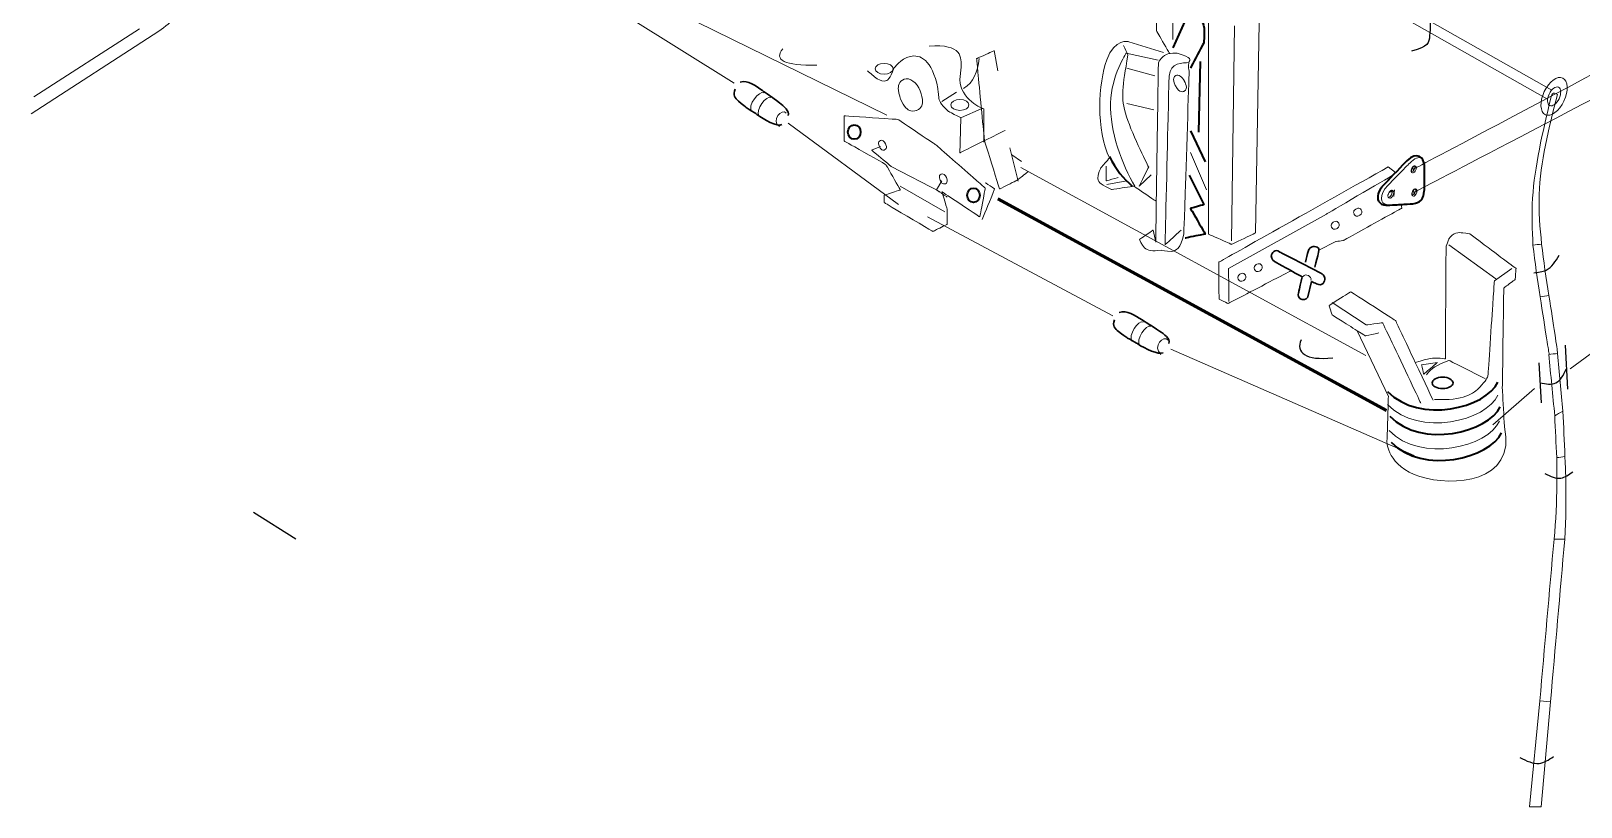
# Model space of a CAD drawing. Extents: x 4.3 to 15.2, y 2.4 to 10.6.
# Drawn here: x 6.666 to 8.571, y 4.52 to 5.474 of the extents above; entities that cross this region are included whole.
import ezdxf

# ---------------------------------------------------------------- set-up
doc = ezdxf.new("R2010")
doc.units = 0
doc.header["$LTSCALE"] = 0.3
doc.header["$MEASUREMENT"] = 0
doc.layers.add('1', color=1, linetype='CONTINUOUS')

msp = doc.modelspace()

# ---------------------------------------------------------------- linework, layer by layer
at = {"layer": '1', "color": 41, "lineweight": 18}
for p, q in [((7.881328879339132, 5.771671945619274), (8.535097539567094, 5.401172908528786)), ((7.870208074696354, 5.763914944246701), (8.530040726814454, 5.389979365619591)), ((6.823304887669975, 5.473562155692347), (6.666291362816001, 5.372144215587738)), ((6.799829830471794, 5.476595724511351), (6.669894562448989, 5.392668131381596))]:
    msp.add_line(p, q, dxfattribs=at)
at = {"layer": '1', "color": 6, "lineweight": 18}
msp.add_line((8.343130886513714, 5.299741045090833), (8.334297546647722, 5.30676858422563), dxfattribs=at)
at = {"layer": '1', "color": 30}
msp.add_line((6.93969030373229, 4.882268522163391), (6.991732194881889, 4.849539382381888), dxfattribs=at)
at = {"layer": '1', "color": 41, "lineweight": 18}
msp.add_lwpolyline([(8.507613579221415, 4.520164980318492), (8.520459363912929, 4.650616120581369), (8.53365199723295, 4.649420855539711), (8.521941292831974, 4.520164980318492)], close=True, dxfattribs=at)
msp.add_arc((6.769047296375657, 5.557562832992831), 0.1000000000000064, 302.8591651594521, 335.8920234611547, dxfattribs=at)
at = {"layer": '1', "color": 30, "lineweight": 18}
for centre in [(7.714606299212599, 5.427259842519685), (7.807866141732283, 5.382850393700787)]:
    msp.add_ellipse(centre, major_axis=(0.01110236220472441, 0), ratio=0.6, dxfattribs=at)
at = {"layer": '1', "color": 41, "lineweight": 18}
for major_axis in [(0.01070844922441801, 0.02251300780146804), (0.005354224612209006, 0.01125650390073402)]:
    msp.add_ellipse((8.53800913303732, 5.393426972394252), major_axis=major_axis, ratio=0.5384390841367511, dxfattribs=at)
at = {"layer": '1', "color": 41, "lineweight": 35}
for centre in [(7.677968503937008, 5.349543307086615), (7.82451968503937, 5.271826771653544)]:
    msp.add_ellipse(centre, major_axis=(0, 0.008881889763779528), ratio=0.875, dxfattribs=at)
at = {"layer": '1', "color": 41, "lineweight": 30}
msp.add_ellipse((8.40098031496063, 5.041322834645669), major_axis=(0.01286220472440945, 0), ratio=0.5454545454545454, dxfattribs=at)
at = {"layer": '1', "color": 6, "lineweight": 18}
for points in [[(8.36468407692403, 5.303702226238151), (8.36468407692403, 5.303702226238151), (8.975551486479429, 5.627437353018348), (9.54787459601644, 5.930745553009)], [(8.365525543151884, 5.275293657761963), (8.365525543151884, 5.275293657761963), (8.980588474935939, 5.596615166166089), (9.544369871899612, 5.891146147503385)], [(9.35844094488189, 5.645881889763779), (9.35844094488189, 5.645881889763779), (8.557653543307087, 5.05863779527559), (8.557653543307087, 5.05863779527559)], [(7.334259842519685, 5.532444881889764), (7.334259842519685, 5.532444881889764), (7.530311023622048, 5.409665354330708), (7.530311023622048, 5.409665354330708)], [(7.421503937007873, 5.51607874015748), (7.421503937007873, 5.51607874015748), (7.717925196850394, 5.370444881889764), (7.717925196850394, 5.370444881889764)], [(7.59692125984252, 5.360645669291339), (7.59692125984252, 5.360645669291339), (7.732370078740157, 5.260724409448819), (7.732370078740157, 5.260724409448819)], [(7.882645669291339, 5.306149606299212), (7.882645669291339, 5.306149606299212), (8.306594488188976, 5.074992125984252), (8.306594488188976, 5.074992125984252)], [(8.349990917833063, 5.260611762146383), (8.349990917833063, 5.260611762146383), (8.350702938657866, 5.255997044633347), (8.350702938657866, 5.255997044633347)], [(7.767897637795276, 5.245181102362205), (7.767897637795276, 5.245181102362205), (7.995850393700787, 5.123649606299213), (7.995850393700787, 5.123649606299213)], [(8.066976377952756, 5.082913385826772), (8.066976377952756, 5.082913385826772), (8.366003937007875, 4.952212598425197), (8.366003937007875, 4.952212598425197)], [(8.513976377952757, 5.034236220472441), (8.513976377952757, 5.034236220472441), (8.462905511811023, 4.989826771653544), (8.462905511811023, 4.989826771653544)]]:
    msp.add_open_spline(points, degree=3, dxfattribs=at)
at = {"layer": '1', "color": 30}
msp.add_open_spline([(8.356700787401575, 5.599858267716535), (8.37517716535433, 5.596685039370079), (8.378062992125985, 5.592641732283465), (8.380952755905511, 5.564346456692913), (8.380952755905511, 5.564346456692913), (8.380952755905511, 5.564346456692913), (8.386149606299213, 5.489858267716535), (8.386149606299213, 5.489858267716535), (8.386149606299213, 5.489858267716535), (8.385283464566928, 5.464165354330708), (8.383551181102362, 5.45405905511811), (8.362763779527558, 5.449149606299213)], degree=3, knots=[0, 0, 0, 0, 0.25, 0.25, 0.25, 0.375, 0.5, 0.5, 0.5, 0.75, 1, 1, 1, 1], dxfattribs=at)
at = {"layer": '1', "color": 6, "lineweight": 18}
for points, knots in [([(8.177385826771655, 5.57792125984252), (8.177385826771655, 5.57792125984252), (8.171149606299213, 5.225574803149606), (8.171149606299213, 5.225574803149606), (8.171149606299213, 5.225574803149606), (8.171149606299213, 5.225574803149606), (8.141527559055119, 5.211543307086615), (8.141527559055119, 5.211543307086615), (8.141527559055119, 5.211543307086615), (8.141527559055119, 5.211543307086615), (8.113464566929133, 5.224015748031496), (8.113464566929133, 5.224015748031496), (8.113464566929133, 5.224015748031496), (8.113464566929133, 5.224015748031496), (8.113464566929133, 5.535826771653543), (8.113464566929133, 5.535826771653543)], [0, 0, 0, 0, 0.2, 0.2, 0.2, 0.3, 0.4, 0.4, 0.4, 0.5, 0.6, 0.6, 0.6, 0.8, 1, 1, 1, 1]), ([(8.04938188976378, 5.506082677165354), (8.04938188976378, 5.506082677165354), (8.04938188976378, 5.474074803149606), (8.04938188976378, 5.474074803149606), (8.04938188976378, 5.474074803149606), (8.04938188976378, 5.474074803149606), (8.065385826771653, 5.446334645669292), (8.065385826771653, 5.446334645669292)], [0, 0, 0, 0, 0.3333333333333333, 0.3333333333333333, 0.3333333333333333, 0.6666666666666667, 1, 1, 1, 1]), ([(8.058181102362205, 5.447496062992126), (8.058181102362205, 5.447496062992126), (8.015244094488189, 5.4605), (8.015244094488189, 5.4605), (8.015244094488189, 5.4605), (7.981370078740158, 5.470759842519685), (7.974740157480315, 5.350665354330709), (7.991614173228347, 5.317740157480315), (7.991614173228347, 5.317740157480315), (7.991614173228347, 5.317740157480315), (7.98109842519685, 5.3055), (7.98109842519685, 5.3055), (7.98109842519685, 5.3055), (7.972350393700787, 5.289645669291339), (7.982807086614173, 5.284688976377953), (7.993901574803149, 5.278826771653543), (7.993901574803149, 5.278826771653543), (7.993901574803149, 5.278826771653543), (8.021641732283465, 5.283094488188977), (8.021641732283465, 5.283094488188977), (8.021641732283465, 5.283094488188977), (8.021641732283465, 5.283094488188977), (8.04831496062992, 5.264956692913386), (8.04831496062992, 5.264956692913386)], [0, 0, 0, 0, 0.1428571428571428, 0.1428571428571428, 0.1428571428571428, 0.2142857142857143, 0.2857142857142857, 0.2857142857142857, 0.2857142857142857, 0.3571428571428571, 0.4285714285714285, 0.4285714285714285, 0.4285714285714285, 0.5, 0.5714285714285714, 0.5714285714285714, 0.5714285714285714, 0.6428571428571428, 0.7142857142857143, 0.7142857142857143, 0.7142857142857143, 0.8571428571428572, 1, 1, 1, 1]), ([(8.048417322834645, 5.214314960629921), (8.048417322834645, 5.214314960629921), (8.045125984251968, 5.229125984251969), (8.045125984251968, 5.229125984251969), (8.045125984251968, 5.229125984251969), (8.045125984251968, 5.229125984251969), (8.028669291338582, 5.217606299212599), (8.028669291338582, 5.217606299212599), (8.028669291338582, 5.217606299212599), (8.03305905511811, 5.20444094488189), (8.044031496062992, 5.202795275590551), (8.055, 5.20444094488189), (8.055, 5.20444094488189), (8.06815748031496, 5.200606299212598), (8.079129921259842, 5.206094488188977), (8.082976377952756, 5.224188976377953), (8.082976377952756, 5.224188976377953), (8.082976377952756, 5.224188976377953), (8.08955905511811, 5.42496062992126), (8.08955905511811, 5.42496062992126), (8.08955905511811, 5.42496062992126), (8.08626377952756, 5.436476377952756), (8.094492125984253, 5.440862204724409), (8.074748031496064, 5.446354330708662), (8.074748031496064, 5.446354330708662), (8.06651968503937, 5.447448818897638), (8.056645669291338, 5.443610236220472), (8.051708661417322, 5.434834645669292), (8.051708661417322, 5.434834645669292), (8.051708661417322, 5.434834645669292), (8.048417322834645, 5.214314960629921), (8.048417322834645, 5.214314960629921)], [0, 0, 0, 0, 0.1111111111111111, 0.1111111111111111, 0.1111111111111111, 0.1666666666666667, 0.2222222222222222, 0.2222222222222222, 0.2222222222222222, 0.2777777777777778, 0.3333333333333333, 0.3333333333333333, 0.3333333333333333, 0.3888888888888888, 0.4444444444444444, 0.4444444444444444, 0.4444444444444444, 0.5, 0.5555555555555556, 0.5555555555555556, 0.5555555555555556, 0.6111111111111112, 0.6666666666666666, 0.6666666666666666, 0.6666666666666666, 0.7222222222222222, 0.7777777777777778, 0.7777777777777778, 0.7777777777777778, 0.8888888888888888, 1, 1, 1, 1]), ([(7.665755905511811, 5.369527559055118), (7.665755905511811, 5.369527559055118), (7.665755905511811, 5.338440944881889), (7.665755905511811, 5.338440944881889), (7.665755905511811, 5.338440944881889), (7.665755905511811, 5.338440944881889), (7.716826771653543, 5.309574803149606), (7.716826771653543, 5.309574803149606), (7.716826771653543, 5.309574803149606), (7.716826771653543, 5.309574803149606), (7.734590551181102, 5.278488188976378), (7.734590551181102, 5.278488188976378), (7.734590551181102, 5.278488188976378), (7.734590551181102, 5.278488188976378), (7.714606299212599, 5.271826771653544), (7.714606299212599, 5.271826771653544), (7.714606299212599, 5.271826771653544), (7.714606299212599, 5.271826771653544), (7.714606299212599, 5.262944881889764), (7.714606299212599, 5.262944881889764), (7.714606299212599, 5.262944881889764), (7.714606299212599, 5.262944881889764), (7.77455905511811, 5.227417322834645), (7.77455905511811, 5.227417322834645), (7.77455905511811, 5.227417322834645), (7.77455905511811, 5.227417322834645), (7.792322834645669, 5.236299212598425), (7.792322834645669, 5.236299212598425), (7.792322834645669, 5.236299212598425), (7.792322834645669, 5.236299212598425), (7.792322834645669, 5.254062992125984), (7.792322834645669, 5.254062992125984), (7.792322834645669, 5.254062992125984), (7.792322834645669, 5.254062992125984), (7.785661417322835, 5.276267716535433), (7.785661417322835, 5.276267716535433), (7.785661417322835, 5.276267716535433), (7.785661417322835, 5.276267716535433), (7.832291338582677, 5.245181102362205), (7.832291338582677, 5.245181102362205), (7.832291338582677, 5.245181102362205), (7.832291338582677, 5.245181102362205), (7.838952755905511, 5.280708661417322), (7.838952755905511, 5.280708661417322), (7.838952755905511, 5.280708661417322), (7.838952755905511, 5.280708661417322), (7.778035433070866, 5.33403937007874), (7.778035433070866, 5.33403937007874), (7.778035433070866, 5.33403937007874), (7.778035433070866, 5.33403937007874), (7.73161811023622, 5.365086614173229), (7.73161811023622, 5.365086614173229), (7.73161811023622, 5.365086614173229), (7.73161811023622, 5.365086614173229), (7.665755905511811, 5.369527559055118), (7.665755905511811, 5.369527559055118)], [0, 0, 0, 0, 0.06666666666666667, 0.06666666666666667, 0.06666666666666667, 0.1, 0.1333333333333333, 0.1333333333333333, 0.1333333333333333, 0.1666666666666667, 0.2, 0.2, 0.2, 0.2333333333333333, 0.2666666666666667, 0.2666666666666667, 0.2666666666666667, 0.3, 0.3333333333333333, 0.3333333333333333, 0.3333333333333333, 0.3666666666666667, 0.4, 0.4, 0.4, 0.4333333333333333, 0.4666666666666667, 0.4666666666666667, 0.4666666666666667, 0.5, 0.5333333333333333, 0.5333333333333333, 0.5333333333333333, 0.5666666666666667, 0.6, 0.6, 0.6, 0.6333333333333333, 0.6666666666666666, 0.6666666666666666, 0.6666666666666666, 0.7, 0.7333333333333333, 0.7333333333333333, 0.7333333333333333, 0.7666666666666666, 0.8, 0.8, 0.8, 0.8333333333333334, 0.8666666666666667, 0.8666666666666667, 0.8666666666666667, 0.9333333333333333, 1, 1, 1, 1]), ([(8.334297546647722, 5.30676858422563), (8.254444342163932, 5.261888194422668), (8.125984251968504, 5.189688976377953), (8.125984251968504, 5.189688976377953), (8.125984251968504, 5.189688976377953), (8.125984251968504, 5.189688976377953), (8.12623622047244, 5.14448031496063), (8.12623622047244, 5.14448031496063), (8.12623622047244, 5.14448031496063), (8.12623622047244, 5.14448031496063), (8.137145669291339, 5.138704724409449), (8.137145669291339, 5.138704724409449), (8.137145669291339, 5.138704724409449), (8.137145669291339, 5.138704724409449), (8.214809517203186, 5.17915462158568), (8.214809517203186, 5.17915462158568)], [0.137880201457489, 0.137880201457489, 0.137880201457489, 0.137880201457489, 0.2, 0.2, 0.2, 0.3, 0.4, 0.4, 0.4, 0.5, 0.6, 0.6, 0.6, 0.8, 1, 1, 1, 1]), ([(8.249018161836265, 5.204587821075063), (8.249018161836265, 5.204587821075063), (8.269984251968504, 5.215070866141732), (8.269984251968504, 5.215070866141732), (8.269984251968504, 5.215070866141732), (8.269984251968504, 5.215070866141732), (8.278968503937008, 5.216354330708661), (8.278968503937008, 5.216354330708661), (8.278968503937008, 5.216354330708661), (8.278968503937008, 5.216354330708661), (8.350702938651429, 5.255997044675074), (8.350702938651429, 5.255997044675074), (8.350702938651429, 5.255997044675074), (8.350702938651429, 5.255997044675074), (8.350702938657866, 5.255997044633347), (8.350702938657866, 5.255997044633347), (8.350702938657866, 5.255997044633347), (8.350702938657866, 5.255997044633347), (8.350702938657866, 5.255997044633347)], [0, 0, 0, 0, 0.1, 0.1, 0.1, 0.15, 0.2, 0.2, 0.2, 0.25, 0.3, 0.3, 0.3, 0.35, 0.4, 0.4, 0.4, 0.4373291501091309, 0.4373291501091309, 0.4373291501091309, 0.4373291501091309]), ([(8.296095620199143, 5.105401828332318), (8.296095620199143, 5.105401828332318), (8.334350393700788, 5.024488188976378), (8.334350393700788, 5.024488188976378), (8.334350393700788, 5.024488188976378), (8.334350393700788, 5.024488188976378), (8.332574803149607, 4.968496062992126), (8.332574803149607, 4.968496062992126), (8.332574803149607, 4.968496062992126), (8.333858267716536, 4.90936220472441), (8.49207874015748, 4.917787401574803), (8.477023622047245, 4.987161417322834), (8.477023622047245, 4.987161417322834), (8.477023622047245, 4.987161417322834), (8.474366141732283, 5.034263779527559), (8.474366141732283, 5.034263779527559), (8.474366141732283, 5.034263779527559), (8.474366141732283, 5.034263779527559), (8.476141732283464, 5.157803149606299), (8.476141732283464, 5.157803149606299), (8.476141732283464, 5.157803149606299), (8.476141732283464, 5.157803149606299), (8.490318897637795, 5.168468503937008), (8.490318897637795, 5.168468503937008), (8.490318897637795, 5.168468503937008), (8.490318897637795, 5.168468503937008), (8.49120472440945, 5.181799212598425), (8.49120472440945, 5.181799212598425), (8.49120472440945, 5.181799212598425), (8.472299212598426, 5.19601968503937), (8.453393700787402, 5.210240157480315), (8.434488188976378, 5.22446062992126), (8.434488188976378, 5.22446062992126), (8.427692913385826, 5.22594094488189), (8.413807086614174, 5.226531496062992), (8.408791338582677, 5.218240157480315), (8.408791338582677, 5.218240157480315), (8.408791338582677, 5.218240157480315), (8.40524409448819, 5.20846062992126), (8.40524409448819, 5.20846062992126), (8.40524409448819, 5.20846062992126), (8.404948818897637, 5.16253937007874), (8.404653543307086, 5.116622047244094), (8.404358267716535, 5.070704724409449), (8.404358267716535, 5.070704724409449), (8.394610236220473, 5.07248031496063), (8.38486220472441, 5.071594488188977), (8.367420590152221, 5.06644783827397), (8.355524844304739, 5.091685642882554), (8.343212598425197, 5.117807086614174), (8.343212598425197, 5.117807086614174), (8.343212598425197, 5.117807086614174), (8.343212598425197, 5.117807086614174), (8.288267716535433, 5.153358267716535), (8.288267716535433, 5.153358267716535), (8.288267716535433, 5.153358267716535), (8.288267716535433, 5.153358267716535), (8.261681102362205, 5.136472440944882), (8.261681102362205, 5.136472440944882), (8.261681102362205, 5.136472440944882), (8.261681102362205, 5.136472440944882), (8.26522440944882, 5.124917322834646), (8.26522440944882, 5.124917322834646), (8.26522440944882, 5.124917322834646), (8.26522440944882, 5.124917322834646), (8.289452787279506, 5.109601150813432), (8.296095620199143, 5.105401828332318)], [0, 0, 0, 0, 0.07692307692307693, 0.07692307692307693, 0.07692307692307693, 0.1153846153846154, 0.1538461538461539, 0.1538461538461539, 0.1538461538461539, 0.1923076923076923, 0.2307692307692308, 0.2307692307692308, 0.2307692307692308, 0.2692307692307693, 0.3076923076923077, 0.3076923076923077, 0.3076923076923077, 0.3461538461538461, 0.3846153846153846, 0.3846153846153846, 0.3846153846153846, 0.4230769230769231, 0.4615384615384616, 0.4615384615384616, 0.4615384615384616, 0.5, 0.5384615384615384, 0.5384615384615384, 0.5384615384615384, 0.5769230769230769, 0.6153846153846154, 0.6153846153846154, 0.6153846153846154, 0.6538461538461539, 0.6923076923076923, 0.6923076923076923, 0.6923076923076923, 0.7307692307692308, 0.7692307692307693, 0.7692307692307693, 0.7692307692307693, 0.8076923076923077, 0.8461538461538461, 0.8461538461538461, 0.8461538461538461, 0.9230769230769231, 1, 1, 1, 1.073844865139797, 1.073844865139797, 1.073844865139797, 1.145273436568368, 1.21670200799694, 1.21670200799694, 1.21670200799694, 1.288130579425511, 1.359559150854083, 1.359559150854083, 1.359559150854083, 1.430987722282654, 1.502416293711226, 1.502416293711226, 1.502416293711226, 1.573844865139797, 1.612546368846376, 1.612546368846376, 1.612546368846376, 1.612546368846376])]:
    msp.add_open_spline(points, degree=3, knots=knots, dxfattribs=at)
at = {"layer": '1', "color": 41, "lineweight": 18}
for points in [[(8.069653543307087, 5.505015748031496), (8.069653543307087, 5.505015748031496), (8.069653543307087, 5.463405511811024), (8.069653543307087, 5.463405511811024)], [(8.145114173228347, 5.480244094488189), (8.145114173228347, 5.480244094488189), (8.141641732283464, 5.21596062992126), (8.141641732283464, 5.21596062992126)], [(8.013106299212598, 5.428196850393701), (8.013106299212598, 5.428196850393701), (8.047248031496064, 5.418594488188976), (8.047248031496064, 5.418594488188976)], [(7.566562992125984, 5.397653543307086), (7.561712598425197, 5.401153543307086), (7.545937007874016, 5.382062992125984), (7.552003937007874, 5.374610236220472)], [(7.575665354330709, 5.391948818897638), (7.570814960629921, 5.395448818897638), (7.55503937007874, 5.376358267716536), (7.561106299212598, 5.368905511811024)], [(7.594322834645669, 5.372783464566929), (7.589622047244094, 5.380007874015748), (7.574677165354331, 5.362818897637795), (7.586129921259842, 5.356582677165354)], [(8.013106299212598, 5.384452755905512), (8.013106299212598, 5.384452755905512), (8.046181102362205, 5.376984251968504), (8.046181102362205, 5.376984251968504)], [(8.09120472440945, 5.324574803149607), (8.09120472440945, 5.324574803149607), (8.110952755905512, 5.278496062992126), (8.110952755905512, 5.278496062992126)], [(7.723488188976378, 5.307354330708661), (7.723488188976378, 5.307354330708661), (7.78344094488189, 5.276267716535433), (7.78344094488189, 5.276267716535433)], [(8.340451382598209, 5.296937248602782), (8.331430132259223, 5.291916381548683), (8.258307086614174, 5.248811023622047), (8.258307086614174, 5.248811023622047)], [(8.36468407692403, 5.302580427882216), (8.36468407692403, 5.302580427882216), (8.36468407692403, 5.304824337823161), (8.36468407692403, 5.304824337823161)], [(7.734590551181102, 5.282889763779528), (7.734590551181102, 5.282889763779528), (7.789346456692913, 5.251622047244094), (7.789346456692913, 5.251622047244094)], [(8.013106299212598, 5.289496062992126), (8.013106299212598, 5.289496062992126), (7.988566929133858, 5.285228346456693), (7.988566929133858, 5.285228346456693)], [(8.341833850180997, 5.278360265143515), (8.341833850180997, 5.278360265143515), (8.340872728133753, 5.270334120950601), (8.340872728133753, 5.270334120950601)], [(8.365525543151884, 5.274171132852689), (8.365525543151884, 5.274171132852689), (8.365525543151884, 5.276416496103181), (8.365525543151884, 5.276416496103181)], [(8.33672821447324, 5.276182513266074), (8.33672821447324, 5.276182513266074), (8.338774474315763, 5.276182513266074), (8.338774474315763, 5.276182513266074)], [(8.408791338582677, 5.211129921259842), (8.408791338582677, 5.211129921259842), (8.466393700787401, 5.169358267716535), (8.466393700787401, 5.169358267716535)], [(8.229455418479102, 5.17223130357191), (8.232451481471228, 5.176695870501043), (8.240782190132645, 5.17190846892624), (8.2391680169043, 5.167361224831752)], [(8.032996062992126, 5.116106299212598), (8.027964566929134, 5.11934251968504), (8.013240157480315, 5.099433070866142), (8.0196968503937, 5.092314960629921)], [(8.042393700787402, 5.110897637795276), (8.03736220472441, 5.114133858267716), (8.022633858267717, 5.094224409448818), (8.029090551181103, 5.087106299212598)], [(8.06356692913386, 5.093846456692914), (8.058484251968505, 5.100807086614173), (8.043838582677164, 5.085874015748032), (8.054740157480314, 5.076362204724409)], [(8.389291338582677, 5.020047244094489), (8.389291338582677, 5.020047244094489), (8.379049353813107, 5.041776458364246), (8.367420590152223, 5.06644783827397)], [(8.333464566929134, 5.014712598425197), (8.372456692913385, 4.974125984251969), (8.454870078740157, 4.994858267716536), (8.469051181102362, 5.026267716535433)], [(8.33523622047244, 4.982720472440945), (8.374228346456693, 4.942133858267717), (8.456641732283465, 4.962866141732284), (8.47082283464567, 4.994275590551181)], [(8.538814445102336, 5.000835657317852), (8.539599799158893, 4.98371137405625), (8.540385153215452, 4.966587090794649), (8.54117050727201, 4.949462807533048)], [(8.548875212333312, 5.006569931360572), (8.549691535221339, 4.98800538408536), (8.550507858109365, 4.969440836810149), (8.55132418099739, 4.950876289534937)], [(8.537961832307099, 4.849485220221327), (8.532145657888163, 4.783193891181206), (8.526329483469228, 4.716902562141084), (8.520513309050292, 4.650611233100963)], [(8.551071777047824, 4.849204914374041), (8.545265183776198, 4.782610228095932), (8.539458590504575, 4.716015541817821), (8.53365199723295, 4.649420855539711)]]:
    msp.add_open_spline(points, degree=3, dxfattribs=at)
at = {"layer": '1', "color": 41, "lineweight": 35}
for points, knots in [([(8.069811023622048, 5.452937007874016), (8.069811023622048, 5.452937007874016), (8.084622047244094, 5.485850393700788), (8.084622047244094, 5.485850393700788), (8.084622047244094, 5.485850393700788), (8.106562992125983, 5.493527559055118), (8.10875590551181, 5.479814960629922), (8.107661417322834, 5.45951968503937), (8.107661417322834, 5.45951968503937), (8.107661417322834, 5.45951968503937), (8.09120472440945, 5.428251968503937), (8.09120472440945, 5.428251968503937)], [0, 0, 0, 0, 0.25, 0.25, 0.25, 0.375, 0.5, 0.5, 0.5, 0.75, 1, 1, 1, 1]), ([(8.08955905511811, 5.296598425196851), (8.08955905511811, 5.296598425196851), (8.107661417322834, 5.260393700787402), (8.107661417322834, 5.260393700787402), (8.107661417322834, 5.260393700787402), (8.107661417322834, 5.260393700787402), (8.09120472440945, 5.255456692913386), (8.09120472440945, 5.255456692913386), (8.09120472440945, 5.255456692913386), (8.09120472440945, 5.255456692913386), (8.109307086614173, 5.224188976377953), (8.109307086614173, 5.224188976377953), (8.109307086614173, 5.224188976377953), (8.109307086614173, 5.224188976377953), (8.084622047244094, 5.219251968503937), (8.084622047244094, 5.219251968503937)], [0, 0, 0, 0, 0.2, 0.2, 0.2, 0.3, 0.4, 0.4, 0.4, 0.5, 0.6, 0.6, 0.6, 0.8, 1, 1, 1, 1])]:
    msp.add_open_spline(points, degree=3, knots=knots, dxfattribs=at)
at = {"layer": '1', "color": 30, "lineweight": 18}
for points in [[(7.590263779527559, 5.451988188976378), (7.57848031496063, 5.438023622047244), (7.592405511811023, 5.431224409448819), (7.632047244094489, 5.431574803149607)], [(7.831602362204724, 5.439838582677165), (7.829437007874016, 5.423240157480315), (7.825106299212599, 5.410968503937008), (7.812114173228347, 5.403027559055118)], [(7.785661417322835, 5.387291338582677), (7.785661417322835, 5.387291338582677), (7.803425196850394, 5.398393700787402), (7.803425196850394, 5.398393700787402)], [(7.809948818897638, 5.367299212598425), (7.809948818897638, 5.367299212598425), (7.833767716535433, 5.378125984251969), (7.833767716535433, 5.378125984251969)], [(7.809948818897638, 5.367299212598425), (7.809948818897638, 5.367299212598425), (7.833767716535433, 5.378125984251969), (7.833767716535433, 5.378125984251969)], [(7.879240157480315, 5.289346456692914), (7.879240157480315, 5.289346456692914), (7.869307086614173, 5.330122047244094), (7.869307086614173, 5.330122047244094)], [(7.883586614173228, 5.313303149606299), (7.883586614173228, 5.313303149606299), (7.871496062992126, 5.321574803149606), (7.871496062992126, 5.321574803149606)]]:
    msp.add_open_spline(points, degree=3, dxfattribs=at)
for points, knots in [([(7.837015748031496, 5.336984251968504), (7.837015748031496, 5.336984251968504), (7.837015748031496, 5.378125984251969), (7.837015748031496, 5.378125984251969), (7.837015748031496, 5.378125984251969), (7.82167716535433, 5.38336220472441), (7.807614173228346, 5.402874015748031), (7.80778346456693, 5.413854330708661), (7.80778346456693, 5.413854330708661), (7.809228346456693, 5.422153543307086), (7.810673228346457, 5.458602362204725), (7.769889763779528, 5.454996062992126)], [0, 0, 0, 0, 0.25, 0.25, 0.25, 0.375, 0.5, 0.5, 0.5, 0.75, 1, 1, 1, 1]), ([(7.854338582677165, 5.424681102362205), (7.854338582677165, 5.424681102362205), (7.850007874015748, 5.449582677165354), (7.850007874015748, 5.449582677165354), (7.850007874015748, 5.449582677165354), (7.850007874015748, 5.449582677165354), (7.828354330708661, 5.439838582677165), (7.828354330708661, 5.439838582677165), (7.828354330708661, 5.439838582677165), (7.828354330708661, 5.439838582677165), (7.837909448818897, 5.339677165354331), (7.837909448818897, 5.339677165354331), (7.837909448818897, 5.339677165354331), (7.837909448818897, 5.339677165354331), (7.856503937007874, 5.279602362204725), (7.856503937007874, 5.279602362204725), (7.856503937007874, 5.279602362204725), (7.856503937007874, 5.279602362204725), (7.878157480314961, 5.290429133858268), (7.878157480314961, 5.290429133858268), (7.878157480314961, 5.290429133858268), (7.878157480314961, 5.290429133858268), (7.892232283464567, 5.301255905511811), (7.892232283464567, 5.301255905511811)], [0, 0, 0, 0, 0.1428571428571428, 0.1428571428571428, 0.1428571428571428, 0.2142857142857143, 0.2857142857142857, 0.2857142857142857, 0.2857142857142857, 0.3571428571428571, 0.4285714285714285, 0.4285714285714285, 0.4285714285714285, 0.5, 0.5714285714285714, 0.5714285714285714, 0.5714285714285714, 0.6428571428571428, 0.7142857142857143, 0.7142857142857143, 0.7142857142857143, 0.8571428571428572, 1, 1, 1, 1]), ([(7.694102362204724, 5.424681102362205), (7.698070866141732, 5.421433070866142), (7.70203937007874, 5.418185039370079), (7.706011811023622, 5.414937007874015), (7.706011811023622, 5.414937007874015), (7.716114173228346, 5.409523622047244), (7.721889763779528, 5.414937007874015), (7.726582677165355, 5.427929133858267), (7.726582677165355, 5.427929133858267), (7.743543307086615, 5.451389763779527), (7.773496062992126, 5.439118110236221), (7.780716535433071, 5.403027559055118), (7.780716535433071, 5.403027559055118), (7.781799212598425, 5.390035433070866), (7.78288188976378, 5.385704724409448), (7.793708661417323, 5.374877952755906), (7.793708661417323, 5.374877952755906), (7.793708661417323, 5.374877952755906), (7.808866141732284, 5.367299212598425), (7.808866141732284, 5.367299212598425), (7.808866141732284, 5.367299212598425), (7.808866141732284, 5.367299212598425), (7.80778346456693, 5.323992125984252), (7.80778346456693, 5.323992125984252), (7.80778346456693, 5.323992125984252), (7.80778346456693, 5.323992125984252), (7.86351968503937, 5.351570866141732), (7.86351968503937, 5.351570866141732)], [0, 0, 0, 0, 0.125, 0.125, 0.125, 0.1875, 0.25, 0.25, 0.25, 0.3125, 0.375, 0.375, 0.375, 0.4375, 0.5, 0.5, 0.5, 0.5625, 0.625, 0.625, 0.625, 0.6875, 0.75, 0.75, 0.75, 0.875, 1, 1, 1, 1]), ([(7.739334645669292, 5.414444881889763), (7.745992125984252, 5.417090551181102), (7.7548031496063, 5.410645669291338), (7.759015748031496, 5.400043307086614), (7.759015748031496, 5.400043307086614), (7.763228346456692, 5.389444881889764), (7.761248031496063, 5.378708661417323), (7.754594488188976, 5.376062992125984), (7.754594488188976, 5.376062992125984), (7.74794094488189, 5.373417322834646), (7.739129921259843, 5.379866141732284), (7.734913385826772, 5.390464566929134), (7.734913385826772, 5.390464566929134), (7.730700787401575, 5.401062992125985), (7.732681102362204, 5.411799212598425), (7.739334645669292, 5.414444881889763)], [0, 0, 0, 0, 0.2, 0.2, 0.2, 0.3, 0.4, 0.4, 0.4, 0.5, 0.6, 0.6, 0.6, 0.8, 1, 1, 1, 1])]:
    msp.add_open_spline(points, degree=3, knots=knots, dxfattribs=at)
at = {"layer": '1', "color": 41, "lineweight": 18}
for points, knots in [([(8.04298031496063, 5.296964566929134), (8.04298031496063, 5.296964566929134), (8.028043307086614, 5.283094488188977), (8.028043307086614, 5.283094488188977), (8.028043307086614, 5.283094488188977), (8.028043307086614, 5.283094488188977), (8.039779527559055, 5.306566929133858), (8.039779527559055, 5.306566929133858), (8.039779527559055, 5.306566929133858), (8.001370078740157, 5.381251968503937), (8.007771653543308, 5.404724409448819), (8.014173228346458, 5.444200787401575), (8.014173228346458, 5.444200787401575), (8.014173228346458, 5.444200787401575), (8.008838582677164, 5.455937007874016), (8.008838582677164, 5.455937007874016)], [0, 0, 0, 0, 0.2, 0.2, 0.2, 0.3, 0.4, 0.4, 0.4, 0.5, 0.6, 0.6, 0.6, 0.8, 1, 1, 1, 1]), ([(8.051515748031496, 5.437799212598425), (8.051515748031496, 5.437799212598425), (8.012039370078739, 5.446334645669292), (8.012039370078739, 5.446334645669292), (8.012039370078739, 5.446334645669292), (7.976122047244094, 5.392988188976378), (8.007417322834645, 5.308700787401575), (8.022708661417322, 5.283094488188977)], [0, 0, 0, 0, 0.3333333333333333, 0.3333333333333333, 0.3333333333333333, 0.6666666666666667, 1, 1, 1, 1]), ([(8.08955905511811, 5.434834645669292), (8.081330708661417, 5.434287401574803), (8.06651968503937, 5.435385826771654), (8.064874015748032, 5.418377952755906), (8.064874015748032, 5.418377952755906), (8.064874015748032, 5.418377952755906), (8.059937007874016, 5.211023622047244), (8.059937007874016, 5.211023622047244), (8.059937007874016, 5.211023622047244), (8.059937007874016, 5.211023622047244), (8.079685039370078, 5.229125984251969), (8.079685039370078, 5.229125984251969)], [0, 0, 0, 0, 0.25, 0.25, 0.25, 0.375, 0.5, 0.5, 0.5, 0.75, 1, 1, 1, 1]), ([(8.073153543307086, 5.41903937007874), (8.076204724409449, 5.42063779527559), (8.080944881889764, 5.417602362204724), (8.083740157480314, 5.412259842519685), (8.083740157480314, 5.412259842519685), (8.086531496062992, 5.40692125984252), (8.086322834645669, 5.401295275590551), (8.083271653543306, 5.399700787401575), (8.083271653543306, 5.399700787401575), (8.080220472440946, 5.398102362204725), (8.075480314960629, 5.401137795275591), (8.072685039370079, 5.40648031496063), (8.072685039370079, 5.40648031496063), (8.069893700787402, 5.411818897637795), (8.070102362204725, 5.417444881889764), (8.073153543307086, 5.41903937007874)], [0, 0, 0, 0, 0.2, 0.2, 0.2, 0.3, 0.4, 0.4, 0.4, 0.5, 0.6, 0.6, 0.6, 0.8, 1, 1, 1, 1]), ([(8.533975227668932, 5.391145282947846), (8.523951448242295, 5.348987990505277), (8.5087481393379, 5.285047004546032), (8.511199495820389, 5.229318332667669), (8.512034634620855, 5.210332446071185)], [0, 0, 0, 0, 0.124926078072413, 0.189478406727694, 0.189478406727694, 0.189478406727694, 0.189478406727694]), ([(8.542043038405676, 5.39570866184064), (8.531522358387704, 5.353939525220238), (8.515452732612433, 5.290139999590774), (8.520765815594133, 5.23195239481423), (8.522600457525547, 5.211859838387122)], [0, 0, 0, 0, 0.124926078072413, 0.1908161184226183, 0.1908161184226183, 0.1908161184226183, 0.1908161184226183]), ([(7.710137795275591, 5.339346456692914), (7.712251968503937, 5.340255905511811), (7.715110236220473, 5.338346456692913), (7.71651968503937, 5.33507874015748), (7.71651968503937, 5.33507874015748), (7.717925196850394, 5.331811023622048), (7.717354330708662, 5.32842125984252), (7.715240157480315, 5.327507874015748), (7.715240157480315, 5.327507874015748), (7.713125984251969, 5.326598425196851), (7.710267716535433, 5.328507874015748), (7.70886220472441, 5.331775590551181), (7.70886220472441, 5.331775590551181), (7.707452755905511, 5.335047244094488), (7.708023622047244, 5.338433070866142), (7.710137795275591, 5.339346456692914)], [0, 0, 0, 0, 0.2, 0.2, 0.2, 0.3, 0.4, 0.4, 0.4, 0.5, 0.6, 0.6, 0.6, 0.8, 1, 1, 1, 1]), ([(7.710165354330709, 5.331779527559055), (7.710165354330709, 5.331779527559055), (7.699062992125985, 5.327338582677165), (7.699062992125985, 5.327338582677165), (7.699062992125985, 5.327338582677165), (7.699062992125985, 5.327338582677165), (7.723488188976378, 5.307354330708661), (7.723488188976378, 5.307354330708661)], [0, 0, 0, 0, 0.3333333333333333, 0.3333333333333333, 0.3333333333333333, 0.6666666666666667, 1, 1, 1, 1]), ([(8.331849454323144, 5.260700406659283), (8.324989833260151, 5.26057542203822), (8.322244531525406, 5.272424254776902), (8.333721317019993, 5.283901040271489), (8.333721317019993, 5.283901040271489), (8.333721317019993, 5.283901040271489), (8.356920497322651, 5.307848674990977), (8.356920497322651, 5.307848674990977), (8.356920497322651, 5.307848674990977), (8.370514754827571, 5.322814856708495), (8.377374375890565, 5.316453720820209), (8.378247814928457, 5.31121599321194)], [0, 0, 0, 0, 0.25, 0.25, 0.25, 0.375, 0.5, 0.5, 0.5, 0.75, 1, 1, 1, 1]), ([(7.784850393700787, 5.297874015748032), (7.786964566929134, 5.298783464566929), (7.789822834645669, 5.296874015748031), (7.791232283464567, 5.293606299212598), (7.791232283464567, 5.293606299212598), (7.79263779527559, 5.290338582677165), (7.792066929133858, 5.286948818897637), (7.789952755905512, 5.286035433070866), (7.789952755905512, 5.286035433070866), (7.787838582677165, 5.285125984251969), (7.78498031496063, 5.287035433070866), (7.783574803149606, 5.2903031496063), (7.783574803149606, 5.2903031496063), (7.782165354330709, 5.293574803149606), (7.782736220472441, 5.296960629921259), (7.784850393700787, 5.297874015748032)], [0, 0, 0, 0, 0.2, 0.2, 0.2, 0.3, 0.4, 0.4, 0.4, 0.5, 0.6, 0.6, 0.6, 0.8, 1, 1, 1, 1]), ([(7.9875, 5.307633858267716), (7.9875, 5.307633858267716), (7.9875, 5.289496062992126), (7.9875, 5.289496062992126), (7.9875, 5.289496062992126), (7.9875, 5.289496062992126), (8.002437007874015, 5.293763779527559), (8.002437007874015, 5.293763779527559)], [0, 0, 0, 0, 0.3333333333333333, 0.3333333333333333, 0.3333333333333333, 0.6666666666666667, 1, 1, 1, 1]), ([(8.362739548749817, 5.300720191661744), (8.365561875890563, 5.300207173391567), (8.36772730711596, 5.30598989208005), (8.367045704938299, 5.307966393064303), (8.367045704938299, 5.307966393064303), (8.365027057977178, 5.307821062109578), (8.362057946572158, 5.30357449161253), (8.362739548749817, 5.300720191661744)], [0, 0, 0, 0, 0.3333333333333333, 0.3333333333333333, 0.3333333333333333, 0.6666666666666667, 1, 1, 1, 1]), ([(8.367826132165172, 5.307828328657314), (8.369073071756706, 5.306991222358102), (8.369073071756706, 5.304490076627295), (8.367824678855625, 5.302243260067256), (8.367824678855625, 5.302243260067256), (8.366577739264088, 5.29999499019767), (8.364554732374325, 5.298852688893536), (8.363307792782788, 5.299689795192748), (8.363307792782788, 5.299689795192748), (8.362060853191252, 5.30052690149196), (8.3620623065008, 5.303028047222766), (8.363309246092335, 5.305274863782807), (8.363309246092335, 5.305274863782807), (8.36455763899342, 5.307521680342846), (8.366579192573633, 5.308665434956528), (8.367826132165172, 5.307828328657314)], [0, 0, 0, 0, 0.2, 0.2, 0.2, 0.3, 0.4, 0.4, 0.4, 0.5, 0.6, 0.6, 0.6, 0.8, 1, 1, 1, 1]), ([(7.785661417322835, 5.289590551181102), (7.785661417322835, 5.289590551181102), (7.779, 5.278488188976378), (7.779, 5.278488188976378), (7.779, 5.278488188976378), (7.779, 5.278488188976378), (7.792322834645669, 5.269606299212598), (7.792322834645669, 5.269606299212598)], [0, 0, 0, 0, 0.3333333333333333, 0.3333333333333333, 0.3333333333333333, 0.6666666666666667, 1, 1, 1, 1]), ([(7.835070866141733, 5.241913385826772), (7.839763779527559, 5.252822834645669), (7.844574803149606, 5.264318897637795), (7.850208661417323, 5.279893700787402), (7.850208661417323, 5.279893700787402), (7.850208661417323, 5.279893700787402), (7.839011811023622, 5.287240157480315), (7.839011811023622, 5.287240157480315)], [0, 0, 0, 0, 0.3333333333333333, 0.3333333333333333, 0.3333333333333333, 0.6666666666666667, 1, 1, 1, 1]), ([(8.33401343223899, 5.269328705441271), (8.33729791181576, 5.268732848526901), (8.339816497261136, 5.275460218421093), (8.339022990248338, 5.277760807434381), (8.339022990248338, 5.277760807434381), (8.336675895329542, 5.277590770217353), (8.33322137853574, 5.272649517756723), (8.33401343223899, 5.269328705441271)], [0, 0, 0, 0, 0.3333333333333333, 0.3333333333333333, 0.3333333333333333, 0.6666666666666667, 1, 1, 1, 1]), ([(8.339986534478161, 5.27761402317011), (8.341364271928951, 5.276689718298062), (8.341364271928951, 5.273925523539204), (8.339985081168614, 5.271441817522963), (8.339985081168614, 5.271441817522963), (8.338605890408282, 5.268958111506723), (8.336370700324618, 5.267695185510169), (8.334992962873834, 5.268620943691764), (8.334992962873834, 5.268620943691764), (8.333615225423046, 5.26954524856381), (8.333615225423046, 5.272309443322669), (8.334994416183381, 5.27479314933891), (8.334994416183381, 5.27479314933891), (8.336373606943713, 5.277276855355149), (8.338608797027376, 5.278539781351704), (8.339986534478161, 5.27761402317011)], [0, 0, 0, 0, 0.2, 0.2, 0.2, 0.3, 0.4, 0.4, 0.4, 0.5, 0.6, 0.6, 0.6, 0.8, 1, 1, 1, 1]), ([(8.363582468287218, 5.272310896632217), (8.366404795427968, 5.271799331671585), (8.368570226653361, 5.277582050360071), (8.3678886244757, 5.279558551344323), (8.3678886244757, 5.279558551344323), (8.36586997751458, 5.279413220389598), (8.362900866109563, 5.275166649892551), (8.363582468287218, 5.272310896632217)], [0, 0, 0, 0, 0.3333333333333333, 0.3333333333333333, 0.3333333333333333, 0.6666666666666667, 1, 1, 1, 1]), ([(8.368669051702573, 5.279420486937334), (8.369915991294107, 5.278583380638122), (8.369915991294107, 5.276082234907316), (8.368667598393026, 5.273833965037728), (8.368667598393026, 5.273833965037728), (8.367419205491942, 5.271587148477689), (8.365397651911726, 5.270443393864007), (8.364150712320189, 5.27128050016322), (8.364150712320189, 5.27128050016322), (8.362903772728657, 5.27211905977198), (8.362903772728657, 5.27461875219324), (8.364152165629736, 5.276867022062827), (8.364152165629736, 5.276867022062827), (8.365399105221274, 5.279113838622865), (8.367422112111036, 5.280257593236547), (8.368669051702573, 5.279420486937334)], [0, 0, 0, 0, 0.2, 0.2, 0.2, 0.3, 0.4, 0.4, 0.4, 0.5, 0.6, 0.6, 0.6, 0.8, 1, 1, 1, 1]), ([(8.258307086614174, 5.248811023622047), (8.258307086614174, 5.248811023622047), (8.138070866141732, 5.181720472440944), (8.138070866141732, 5.181720472440944), (8.138070866141732, 5.181720472440944), (8.138070866141732, 5.181720472440944), (8.13813779527559, 5.141236220472441), (8.13813779527559, 5.141236220472441)], [0, 0, 0, 0, 0.3333333333333333, 0.3333333333333333, 0.3333333333333333, 0.6666666666666667, 1, 1, 1, 1]), ([(8.273397788442914, 5.23775676935175), (8.2747481821437, 5.235674092186396), (8.27391353647441, 5.232737084312379), (8.27153164671063, 5.231193777225766), (8.27153164671063, 5.231193777225766), (8.269153693954724, 5.229654407147025), (8.26613007190748, 5.230091415021041), (8.264783615214567, 5.232174092186396), (8.264783615214567, 5.232174092186396), (8.263433221513779, 5.23425676935175), (8.26426786718307, 5.237193777225766), (8.266649756946851, 5.23873708431238), (8.266649756946851, 5.23873708431238), (8.269027709702755, 5.24027645439112), (8.27205133175, 5.239839446517104), (8.273397788442914, 5.23775676935175)], [0, 0, 0, 0, 0.2, 0.2, 0.2, 0.3, 0.4, 0.4, 0.4, 0.5, 0.6, 0.6, 0.6, 0.8, 1, 1, 1, 1]), ([(8.301092367776205, 5.253835389711936), (8.302442761476991, 5.251752712546581), (8.301608115807701, 5.248815704672565), (8.29922622604392, 5.247272397585951), (8.29922622604392, 5.247272397585951), (8.296848273288015, 5.245733027507211), (8.29382465124077, 5.246170035381227), (8.292478194547858, 5.248252712546582), (8.292478194547858, 5.248252712546582), (8.29112780084707, 5.250335389711935), (8.291962446516361, 5.253272397585952), (8.294344336280142, 5.254815704672565), (8.294344336280142, 5.254815704672565), (8.296722289036046, 5.256355074751306), (8.29974591108329, 5.25591806687729), (8.301092367776205, 5.253835389711936)], [0, 0, 0, 0, 0.2, 0.2, 0.2, 0.3, 0.4, 0.4, 0.4, 0.5, 0.6, 0.6, 0.6, 0.8, 1, 1, 1, 1]), ([(8.531613884887353, 5.148874287241486), (8.528041644566121, 5.148310829499896), (8.524469404244892, 5.147747371758305), (8.520897163923662, 5.147183914016715), (8.517570563442904, 5.168357290568353), (8.514372549936834, 5.18951306744636), (8.512000946798866, 5.210631942358434), (8.51553339262062, 5.211047399892586), (8.519065838442378, 5.211462857426734), (8.522598284264138, 5.211878314960881), (8.52506491116731, 5.190905712041582), (8.528297754502107, 5.169898072697349), (8.531613884887356, 5.148874287241489)], [0, 0, 0, 0, 1, 1, 1, 1.050957825595504, 1.050957825595504, 1.050957825595504, 2.050957825595504, 2.050957825595504, 2.050957825595504, 2.101550500967506, 2.101550500967506, 2.101550500967506, 2.101550500967506]), ([(8.17874656242035, 5.185710293126545), (8.180096956121137, 5.183627615961191), (8.179262310451847, 5.180690608087175), (8.176880420688066, 5.179147301000561), (8.176880420688066, 5.179147301000561), (8.174502467932161, 5.177607930921821), (8.171478845884916, 5.178044938795836), (8.170132389192004, 5.18012761596119), (8.170132389192004, 5.18012761596119), (8.168781995491216, 5.182210293126545), (8.169616641160507, 5.185147301000561), (8.171998530924288, 5.186690608087175), (8.171998530924288, 5.186690608087175), (8.174376483680192, 5.188229978165915), (8.177400105727436, 5.187792970291899), (8.17874656242035, 5.185710293126545)], [0, 0, 0, 0, 0.2, 0.2, 0.2, 0.3, 0.4, 0.4, 0.4, 0.5, 0.6, 0.6, 0.6, 0.8, 1, 1, 1, 1]), ([(8.485889763779527, 5.181799212598425), (8.485889763779527, 5.181799212598425), (8.46461811023622, 5.166688976377952), (8.46461811023622, 5.166688976377952), (8.46461811023622, 5.166688976377952), (8.46461811023622, 5.166688976377952), (8.456645669291339, 5.049374015748032), (8.456645669291339, 5.049374015748032), (8.456645669291339, 5.049374015748032), (8.451625984251969, 5.03790157480315), (8.427114173228347, 5.019090551181103), (8.391066929133858, 5.020933070866142)], [0, 0, 0, 0, 0.25, 0.25, 0.25, 0.375, 0.5, 0.5, 0.5, 0.75, 1, 1, 1, 1]), ([(8.158660344145172, 5.17384858996518), (8.160010737845962, 5.171765912799826), (8.159176092176669, 5.16882890492581), (8.15679420241289, 5.167285597839196), (8.15679420241289, 5.167285597839196), (8.154416249656984, 5.165746227760455), (8.151392627609741, 5.166183235634471), (8.150046170916827, 5.168265912799826), (8.150046170916827, 5.168265912799826), (8.148695777216039, 5.17034858996518), (8.14953042288533, 5.173285597839196), (8.15191231264911, 5.17482890492581), (8.15191231264911, 5.17482890492581), (8.154290265405017, 5.17636827500455), (8.15731388745226, 5.175931267130534), (8.158660344145172, 5.17384858996518)], [0, 0, 0, 0, 0.2, 0.2, 0.2, 0.3, 0.4, 0.4, 0.4, 0.5, 0.6, 0.6, 0.6, 0.8, 1, 1, 1, 1]), ([(8.520897163923664, 5.147183914016715), (8.523898644239754, 5.127731591982342), (8.530439210051794, 5.085342777442815), (8.531482652342111, 5.079517048325994), (8.532047256625845, 5.076364759363054)], [0.249163589821854, 0.249163589821854, 0.249163589821854, 0.249163589821854, 0.2829352321221477, 0.3227558262465266, 0.3227558262465266, 0.3227558262465266, 0.3227558262465266]), ([(8.531612796867718, 5.14887411562563), (8.534346366720992, 5.131316616379477), (8.540842813667448, 5.0895904602952), (8.541777240225937, 5.081918214552815), (8.542318479509682, 5.077474290359296)], [0.2510349548503012, 0.2510349548503012, 0.2510349548503012, 0.2510349548503012, 0.2829352321221477, 0.3268473430449619, 0.3268473430449619, 0.3268473430449619, 0.3268473430449619]), ([(8.26522440944882, 5.140027559055119), (8.26522440944882, 5.140027559055119), (8.306877952755906, 5.112476377952756), (8.306877952755906, 5.112476377952756), (8.306877952755906, 5.112476377952756), (8.306877952755906, 5.112476377952756), (8.327259842519686, 5.115141732283464), (8.327259842519686, 5.115141732283464), (8.327259842519686, 5.115141732283464), (8.327259842519686, 5.115141732283464), (8.374228346456693, 5.016492125984252), (8.374228346456693, 5.016492125984252)], [0, 0, 0, 0, 0.25, 0.25, 0.25, 0.375, 0.5, 0.5, 0.5, 0.75, 1, 1, 1, 1]), ([(8.296095620199148, 5.105401828332309), (8.304171905707523, 5.100296336788341), (8.305992125984252, 5.099145669291339), (8.305992125984252, 5.099145669291339), (8.305992125984252, 5.099145669291339), (8.305992125984252, 5.099145669291339), (8.322826771653544, 5.102704724409449), (8.322826771653544, 5.102704724409449)], [0.6929409804882503, 0.6929409804882503, 0.6929409804882503, 0.6929409804882503, 0.7142857142857143, 0.7142857142857143, 0.7142857142857143, 0.8571428571428572, 1, 1, 1, 1]), ([(8.381318897637795, 5.051153543307087), (8.387818897637795, 5.060629921259842), (8.392543307086614, 5.062110236220472), (8.408791338582677, 5.068925196850394), (8.408791338582677, 5.068925196850394), (8.408791338582677, 5.068925196850394), (8.45309842519685, 5.046708661417322), (8.45309842519685, 5.046708661417322)], [0, 0, 0, 0, 0.3333333333333333, 0.3333333333333333, 0.3333333333333333, 0.6666666666666667, 1, 1, 1, 1]), ([(8.538814445102336, 5.000835657317852), (8.541487396568739, 5.002700436386492), (8.544870498537678, 5.004614013268871), (8.548875212333312, 5.006569931360572), (8.546304351760055, 5.030179480576496), (8.544355103013494, 5.05383137100174), (8.542379943461066, 5.077480929895794), (8.538740546274536, 5.077087790341549), (8.535101149088003, 5.076694650787307), (8.531461751901471, 5.076301511233062), (8.533921665733041, 5.051268954060573), (8.536381579564615, 5.026236396888084), (8.538814445102336, 5.000835657317852)], [0, 0, 0, 0, 0.9999999999999999, 0.9999999999999999, 0.9999999999999999, 1.042829395300405, 1.042829395300405, 1.042829395300405, 2.042829395300405, 2.042829395300405, 2.042829395300405, 2.086157499638357, 2.086157499638357, 2.086157499638357, 2.086157499638357]), ([(8.375114173228347, 5.063594488188977), (8.375114173228347, 5.063594488188977), (8.394610236220473, 5.066259842519685), (8.394610236220473, 5.066259842519685), (8.394610236220473, 5.066259842519685), (8.394610236220473, 5.066259842519685), (8.377771653543308, 5.05203937007874), (8.377771653543308, 5.05203937007874), (8.377771653543308, 5.05203937007874), (8.377771653543308, 5.05203937007874), (8.375114173228347, 5.063594488188977), (8.375114173228347, 5.063594488188977)], [0, 0, 0, 0, 0.25, 0.25, 0.25, 0.375, 0.5, 0.5, 0.5, 0.75, 1, 1, 1, 1]), ([(8.537961832307099, 4.849485220221327), (8.541060070659626, 4.849379803452607), (8.548193745109486, 4.849337610758848), (8.551071777047824, 4.849204914374041), (8.554439492632, 4.900431143043235), (8.55132418099739, 4.950876289534937), (8.547815538033348, 4.950193183663998), (8.544810403333344, 4.949862753556673), (8.54117050727201, 4.949462807533048), (8.542849236022917, 4.893482647530938), (8.537961832307099, 4.849485220221327)], [0, 0, 0, 0, 0.9999999999999999, 0.9999999999999999, 0.9999999999999999, 1.042829395300405, 1.042829395300405, 2.042829395300405, 2.042829395300405, 2.086157499638357, 2.086157499638357, 2.086157499638357, 2.086157499638357])]:
    msp.add_open_spline(points, degree=3, knots=knots, dxfattribs=at)
at = {"layer": '1', "color": 41, "lineweight": 35}
for points in [[(8.103188976377954, 5.436141732283464), (8.103188976377954, 5.436141732283464), (8.100968503937008, 5.349543307086615), (8.100968503937008, 5.349543307086615)], [(8.09120472440945, 5.350905511811024), (8.09120472440945, 5.350905511811024), (8.109307086614173, 5.313055118110237), (8.109307086614173, 5.313055118110237)], [(7.991767716535433, 5.319370078740158), (7.998877952755906, 5.304078740157481), (8.009192913385828, 5.291988188976378), (8.019507874015748, 5.283094488188977)], [(8.333464566929134, 5.030708661417322), (8.372456692913385, 4.990122047244094), (8.454870078740157, 5.010854330708661), (8.469051181102362, 5.042263779527559)], [(8.336122047244094, 5.000492125984252), (8.375114173228347, 4.959905511811024), (8.457527559055118, 4.980637795275591), (8.471708661417322, 5.012047244094489)], [(8.3378937007874, 4.9685), (8.376885826771653, 4.927913385826772), (8.459299212598426, 4.948645669291339), (8.47348031496063, 4.980055118110236)]]:
    msp.add_open_spline(points, degree=3, dxfattribs=at)
at = {"layer": '1', "color": 41, "lineweight": 30}
for points, knots in [([(7.537681102362205, 5.410988188976378), (7.547968503937008, 5.413956692913386), (7.556425196850394, 5.406192913385826), (7.565354330708661, 5.40046062992126), (7.565354330708661, 5.40046062992126), (7.565354330708661, 5.40046062992126), (7.577311023622047, 5.391992125984252), (7.577311023622047, 5.391992125984252), (7.577311023622047, 5.391992125984252), (7.583783464566929, 5.38703937007874), (7.598846456692914, 5.375661417322835), (7.596779527559055, 5.369779527559055)], [0, 0, 0, 0, 0.25, 0.25, 0.25, 0.375, 0.5, 0.5, 0.5, 0.75, 1, 1, 1, 1]), ([(7.588996062992126, 5.358720472440945), (7.583551181102362, 5.355948818897637), (7.566771653543308, 5.364700787401575), (7.558452755905511, 5.371291338582677), (7.558452755905511, 5.371291338582677), (7.558452755905511, 5.371291338582677), (7.545346456692913, 5.379759842519685), (7.545346456692913, 5.379759842519685), (7.545346456692913, 5.379759842519685), (7.534763779527559, 5.387807086614173), (7.528244094488189, 5.39488188976378), (7.531594488188976, 5.4021968503937)], [0, 0, 0, 0, 0.25, 0.25, 0.25, 0.375, 0.5, 0.5, 0.5, 0.75, 1, 1, 1, 1]), ([(8.239833371235008, 5.165999020107343), (8.239833371235008, 5.165999020107343), (8.235451481471229, 5.147140752390808), (8.235451481471229, 5.147140752390808), (8.235451481471229, 5.147140752390808), (8.233990851549969, 5.141699807508918), (8.222093213754693, 5.144782484674272), (8.224042032652331, 5.152006894123091), (8.224042032652331, 5.152006894123091), (8.224042032652331, 5.152006894123091), (8.228416048400362, 5.171684059477422), (8.228416048400362, 5.171684059477422), (8.228416048400362, 5.171684059477422), (8.228416048400362, 5.171684059477422), (8.194498725565717, 5.190306106721517), (8.194498725565717, 5.190306106721517), (8.194498725565717, 5.190306106721517), (8.186014473597213, 5.196266736642776), (8.195262505093275, 5.206365161839626), (8.200376678321621, 5.202345476800256), (8.200376678321621, 5.202345476800256), (8.200376678321621, 5.202345476800256), (8.25250266257359, 5.175487209083721), (8.25250266257359, 5.175487209083721), (8.25250266257359, 5.175487209083721), (8.259144394857056, 5.172369098847501), (8.253660142888553, 5.159274610658524), (8.246215260998788, 5.162975398060099), (8.246215260998788, 5.162975398060099), (8.246215260998788, 5.162975398060099), (8.239833371235008, 5.165999020107343), (8.239833371235008, 5.165999020107343)], [0, 0, 0, 0, 0.1111111111111111, 0.1111111111111111, 0.1111111111111111, 0.1666666666666667, 0.2222222222222222, 0.2222222222222222, 0.2222222222222222, 0.2777777777777778, 0.3333333333333333, 0.3333333333333333, 0.3333333333333333, 0.3888888888888888, 0.4444444444444444, 0.4444444444444444, 0.4444444444444444, 0.5, 0.5555555555555556, 0.5555555555555556, 0.5555555555555556, 0.6111111111111112, 0.6666666666666666, 0.6666666666666666, 0.6666666666666666, 0.7222222222222222, 0.7777777777777778, 0.7777777777777778, 0.7777777777777778, 0.8888888888888888, 1, 1, 1, 1]), ([(8.232368804305874, 5.189766736642776), (8.233581402731073, 5.194475398060099), (8.234794001156267, 5.199184059477422), (8.236010536589339, 5.203892720894745), (8.236010536589339, 5.203892720894745), (8.237872741313748, 5.21071161853254), (8.250664079896426, 5.208518705146713), (8.24864045784918, 5.201947839004981), (8.24864045784918, 5.201947839004981), (8.24864045784918, 5.201947839004981), (8.244026284620835, 5.183680122469547), (8.244026284620835, 5.183680122469547)], [0, 0, 0, 0, 0.25, 0.25, 0.25, 0.375, 0.5, 0.5, 0.5, 0.75, 1, 1, 1, 1]), ([(8.00344094488189, 5.127870078740157), (8.013555118110236, 5.131389763779527), (8.022417322834645, 5.124090551181102), (8.031641732283465, 5.118846456692913), (8.031641732283465, 5.118846456692913), (8.031641732283465, 5.118846456692913), (8.044035433070867, 5.111031496062992), (8.044035433070867, 5.111031496062992), (8.044035433070867, 5.111031496062992), (8.050763779527559, 5.106433070866141), (8.066413385826772, 5.095877952755906), (8.064665354330709, 5.089893700787401)], [0, 0, 0, 0, 0.25, 0.25, 0.25, 0.375, 0.5, 0.5, 0.5, 0.75, 1, 1, 1, 1]), ([(8.057488188976379, 5.078433070866142), (8.052200787401574, 5.075374015748031), (8.034972440944882, 5.083212598425197), (8.026314960629922, 5.089346456692914), (8.026314960629922, 5.089346456692914), (8.026314960629922, 5.089346456692914), (8.012771653543307, 5.09709842519685), (8.012771653543307, 5.09709842519685), (8.012771653543307, 5.09709842519685), (8.001771653543308, 5.104570866141732), (7.994881889763779, 5.111279527559055), (7.997834645669291, 5.118767716535433)], [0, 0, 0, 0, 0.25, 0.25, 0.25, 0.375, 0.5, 0.5, 0.5, 0.75, 1, 1, 1, 1])]:
    msp.add_open_spline(points, degree=3, knots=knots, dxfattribs=at)
at = {"layer": '1', "color": 150, "lineweight": 18}
msp.add_spline([(8.533975227668932, 5.391145282947846), (8.537294993863583, 5.397418928629428), (8.542043038405676, 5.39570866184064)], degree=3, dxfattribs=at)
at = {"layer": '1', "color": 6, "lineweight": 35}
msp.add_open_spline([(8.356920497322651, 5.314209810879263), (8.370141254273932, 5.326183628239008), (8.377749329753755, 5.318325583517059), (8.378622768791647, 5.308597129407807), (8.378622768791647, 5.308597129407807), (8.378622768791647, 5.308597129407807), (8.378622768791647, 5.279410313770503), (8.378622768791647, 5.279410313770503), (8.378622768791647, 5.279410313770503), (8.37837279954952, 5.270803814631725), (8.374007057669601, 5.263320723772964), (8.36440358818141, 5.261448861076113), (8.36440358818141, 5.261448861076113), (8.353676710413202, 5.260825391280346), (8.342951285954541, 5.260203374794125), (8.332224408186331, 5.25957845168881), (8.332224408186331, 5.25957845168881), (8.320500560068716, 5.25957845168881), (8.320000621584462, 5.274171132852689), (8.326236772851686, 5.282029177574637), (8.326236772851686, 5.282029177574637), (8.326236772851686, 5.282029177574637), (8.356920497322651, 5.314209810879263), (8.356920497322651, 5.314209810879263)], degree=3, knots=[0, 0, 0, 0, 0.1428571428571428, 0.1428571428571428, 0.1428571428571428, 0.2142857142857143, 0.2857142857142857, 0.2857142857142857, 0.2857142857142857, 0.3571428571428571, 0.4285714285714285, 0.4285714285714285, 0.4285714285714285, 0.5, 0.5714285714285714, 0.5714285714285714, 0.5714285714285714, 0.6428571428571428, 0.7142857142857143, 0.7142857142857143, 0.7142857142857143, 0.8571428571428572, 1, 1, 1, 1], dxfattribs=at)
at = {"layer": '1', "color": 41, "lineweight": 53}
msp.add_open_spline([(8.331897637795276, 5.007590551181102), (8.331897637795276, 5.007590551181102), (7.854496062992126, 5.267385826771654), (7.854496062992126, 5.267385826771654)], degree=3, dxfattribs=at)
at = {"layer": '1', "color": 6, "lineweight": 53}
msp.add_open_spline([(8.331897637795276, 5.007590551181102), (8.331897637795276, 5.007590551181102), (7.854496062992126, 5.267385826771654), (7.854496062992126, 5.267385826771654)], degree=3, dxfattribs=at)
at = {"layer": '1', "color": 6}
for points in [[(8.513027315097505, 5.176665394072592), (8.528215992148889, 5.179867751240081), (8.544403627042254, 5.198179280662015)], [(8.52068092979726, 5.041281001286111), (8.540292585737802, 5.041281001286111), (8.553116349231459, 5.058404134248775)], [(8.526760405957445, 4.929925833287031), (8.54644895140866, 4.924363752527198), (8.56095279543003, 4.932087695364378)], [(8.496067927358936, 4.580940442883553), (8.519645913022458, 4.573711632864178), (8.537219238632733, 4.582018298680723)]]:
    msp.add_spline(points, degree=3, dxfattribs=at)
at = {"layer": '1', "color": 30}
for points in [[(8.22735433070866, 5.09415748031496), (8.219685039370079, 5.079106299212598), (8.232692913385826, 5.06846062992126), (8.265996062992127, 5.072122047244094)], [(8.551610236220473, 5.087649606299212), (8.551610236220473, 5.087649606299212), (8.554389763779527, 5.033677165354331), (8.554389763779527, 5.033677165354331)], [(8.519444881889763, 5.065937007874016), (8.519444881889763, 5.065937007874016), (8.521917322834646, 5.01661811023622), (8.521917322834646, 5.01661811023622)]]:
    msp.add_open_spline(points, degree=3, dxfattribs=at)

doc.saveas('drawing.dxf')
